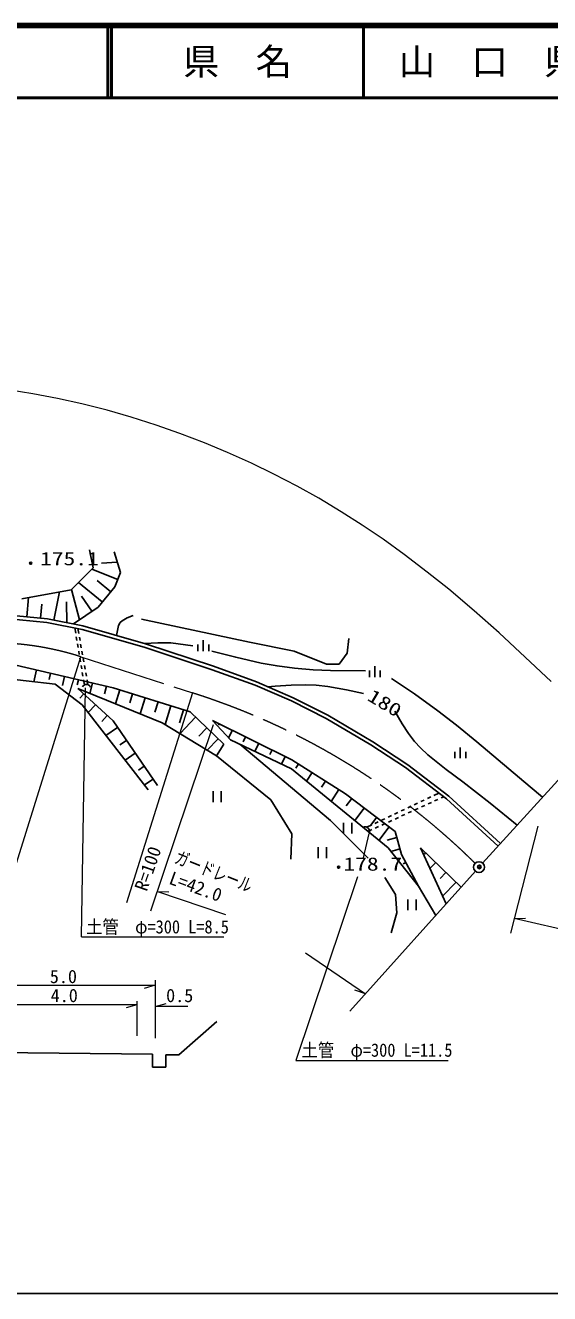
# Model space of a CAD drawing. Units: millimetres, scale not verified. Extents: x 40000 to 680000, y 20000 to 380000.
# Drawn here: x 286387 to 358650, y 205000 to 380000 of the extents above; entities that cross this region are included whole.
import ezdxf
from ezdxf.enums import TextEntityAlignment as Align

# ---------------------------------------------------------------- set-up
doc = ezdxf.new("R2010")
doc.units = ezdxf.units.MM
doc.header["$LTSCALE"] = 1000
doc.header["$PDMODE"] = 32
doc.header["$PDSIZE"] = 500
doc.linetypes.add('CHAIN', pattern=[18.5, 12, -1.5, 3.5, -1.5])
for name, color, linetype, lineweight in [('M-BGD', 7, 'Continuous', 25), ('M-BMK', 2, 'CHAIN', 13), ('M-BMK-OTRS', 5, 'Continuous', 25), ('M-BMK-SRVR', 3, 'Continuous', 25), ('M-STR-HTXT', 7, 'Continuous', 13), ('M-TTL', 2, 'Continuous', 140), ('M-TTL-BAND', 7, 'Continuous', 25), ('M-TTL-LINE', 7, 'Continuous', 50)]:
    doc.layers.add(name, color=color, linetype=linetype, lineweight=lineweight)
doc.layers.add('M-OTRS', color=6, linetype='Continuous')
doc.layers.add('M-TTL-TXT', color=7, linetype='Continuous')
doc.styles.add('ＭＳ ゴシック', font='')
doc.styles.get('ＭＳ ゴシック').set_extended_font_data('MS Gothic')

msp = doc.modelspace()

# ---------------------------------------------------------------- linework, layer by layer
at = {"layer": 'M-BGD'}
for p, q in [((295752, 305168), (295216, 307612)), ((298613, 307374), (299507, 304513)), ((292712, 302128), (295752, 305168)), ((299120, 303529), (295528, 304944)), ((299060, 305943), (296856, 305772)), ((299507, 304513), (298732, 302546)), ((296989, 300444), (293731, 303147)), ((298151, 301845), (296275, 303402)), ((285917, 300877), (292712, 302128)), ((286569, 298393), (286821, 301043)), ((290314, 297941), (291096, 301831)), ((293857, 297986), (292757, 302173)), ((295557, 299158), (294134, 301224)), ((298732, 302546), (296408, 299744)), ((288467, 298212), (288649, 300126)), ((292109, 297580), (292067, 300456)), ((296408, 299744), (293006, 297400)), ((283703, 298164), (289343, 297627)), ((283722, 298664), (289416, 298122)), ((289343, 297627), (294191, 296651)), ((289416, 298122), (294310, 297137)), ((302391, 298082), (317279, 294887)), ((293322, 296128), (293201, 296850)), ((293619, 296766), (293740, 296094)), ((294191, 296651), (302777, 294188)), ((294310, 297137), (302925, 294666)), ((293487, 295142), (293404, 295635)), ((293652, 294156), (293570, 294649)), ((293828, 295602), (293917, 295110)), ((294005, 294617), (294093, 294125)), ((302777, 294188), (312140, 291092)), ((302925, 294666), (312304, 291564)), ((310152, 294551), (310152, 293651)), ((310902, 295151), (310902, 293651)), ((311652, 294551), (311652, 293651)), ((317279, 294887), (323431, 293647)), ((330727, 293361), (330965, 295411)), ((293817, 293169), (293735, 293663)), ((293982, 292183), (293900, 292676)), ((294182, 293633), (294270, 293141)), ((294358, 292649), (294447, 292157)), ((323431, 293647), (327913, 291835)), ((329630, 291835), (330727, 293361)), ((298506, 288577), (285057, 291738)), ((287939, 291061), (287553, 289419)), ((289860, 290609), (289659, 289756)), ((294147, 291197), (294065, 291690)), ((294313, 290211), (294230, 290704)), ((294535, 291665), (294624, 291173)), ((294712, 290680), (294800, 290188)), ((312140, 291092), (318044, 288945)), ((312304, 291564), (318228, 289410)), ((327913, 291835), (329630, 291835)), ((333806, 290979), (333806, 290079)), ((334556, 291579), (334556, 290079)), ((335306, 290979), (335306, 290079)), ((279526, 290365), (290474, 289075)), ((290474, 289075), (294194, 286261)), ((291781, 290158), (291484, 288891)), ((293703, 289706), (293538, 289005)), ((294516, 288995), (294395, 289717)), ((294889, 289696), (295009, 289024)), ((295624, 289255), (295288, 287826)), ((297546, 288803), (297302, 287766)), ((318044, 288945), (323090, 286774)), ((318228, 289410), (323302, 287227)), ((298485, 284020), (293621, 288502)), ((293621, 288502), (305257, 283781)), ((294432, 287755), (293886, 287163)), ((309083, 285263), (298506, 288577)), ((299388, 288301), (298793, 286404)), ((301150, 287749), (300767, 286524)), ((302913, 287196), (302228, 285010)), ((323302, 287227), (328091, 284796)), ((294194, 286261), (303302, 274530)), ((296053, 286261), (295044, 285166)), ((304676, 286644), (304238, 285246)), ((306439, 286092), (305641, 283546)), ((308202, 285539), (307640, 283747)), ((313737, 280838), (309083, 285263)), ((323090, 286774), (327851, 284357)), ((297675, 284767), (296919, 283947)), ((304589, 275103), (298485, 284020)), ((305257, 283781), (312711, 279216)), ((309859, 284526), (307718, 282274)), ((323130, 278678), (312182, 284095)), ((312182, 284095), (314673, 281416)), ((313094, 283644), (312991, 283436)), ((327851, 284357), (334026, 280724)), ((328091, 284796), (334291, 281149)), ((299096, 283128), (297483, 282024)), ((311410, 283051), (310315, 281899)), ((314919, 282741), (314406, 281704)), ((316744, 281838), (316405, 281153)), ((300316, 281345), (299413, 280726)), ((312962, 281576), (311452, 279988)), ((312711, 279216), (313737, 280838)), ((314673, 281416), (323050, 277407)), ((315964, 280799), (328465, 270285)), ((318568, 280935), (318015, 279817)), ((320393, 280032), (320068, 279376)), ((334026, 280724), (338795, 277577)), ((334291, 281149), (339084, 277985)), ((346335, 280378), (346335, 278878)), ((301537, 279561), (300139, 278604)), ((320236, 273155), (312711, 279216)), ((322218, 279129), (321688, 278059)), ((330528, 273951), (323130, 278678)), ((345585, 279778), (345585, 278878)), ((347085, 279778), (347085, 278878)), ((302758, 277778), (301983, 277247)), ((323050, 277407), (336381, 266497)), ((324055, 278087), (323677, 277495)), ((325904, 276905), (325135, 275701)), ((338795, 277577), (344437, 273262)), ((339084, 277985), (344758, 273645)), ((303979, 275994), (302794, 275184)), ((327754, 275723), (327209, 274870)), ((312249, 274320), (312249, 272820)), ((313389, 272820), (313389, 274320)), ((323097, 268463), (320236, 273155)), ((329603, 274542), (328555, 272902)), ((337375, 268745), (330528, 273951)), ((331384, 273300), (330621, 272296)), ((340901, 272896), (341352, 273110)), ((341804, 273325), (342255, 273540)), ((342707, 273755), (343375, 274073)), ((343258, 273195), (342803, 272987)), ((344050, 273557), (343712, 273403)), ((351554, 266756), (344437, 273262)), ((351889, 267127), (344758, 273645)), ((333096, 271999), (331778, 270265)), ((337289, 271177), (337741, 271391)), ((338192, 271606), (338643, 271821)), ((339095, 272036), (339546, 272251)), ((339620, 271531), (339165, 271323)), ((339998, 272466), (340449, 272681)), ((340529, 271947), (340075, 271739)), ((341439, 272363), (340984, 272155)), ((342348, 272779), (341894, 272571)), ((328465, 270285), (333626, 265106)), ((330245, 269971), (330245, 268471)), ((331385, 268471), (331385, 269971)), ((333460, 269354), (334129, 269672)), ((334808, 270697), (333989, 269620)), ((334580, 269887), (335032, 270102)), ((335483, 270317), (335935, 270532)), ((335983, 269867), (335528, 269660)), ((336386, 270747), (336838, 270962)), ((336892, 270283), (336437, 270075)), ((337801, 270699), (337347, 270491)), ((338711, 271115), (338256, 270907)), ((322983, 264953), (323097, 268463)), ((334164, 269036), (333826, 268881)), ((335073, 269452), (334618, 269244)), ((336520, 269396), (335108, 267539)), ((337595, 267953), (336253, 267582)), ((338253, 265579), (337375, 268745)), ((326764, 266585), (326764, 265085)), ((327904, 265085), (327904, 266585)), ((336381, 266497), (340580, 261230)), ((338034, 266370), (336763, 266018)), ((346460, 261103), (340847, 266494)), ((340847, 266494), (344391, 258792)), ((340580, 261230), (338253, 265579)), ((338835, 264491), (338475, 264299)), ((341549, 265820), (341390, 265655)), ((342952, 264473), (342158, 263646)), ((344355, 263125), (343561, 262298)), ((335915, 262435), (337403, 260070)), ((339998, 262317), (339799, 262210)), ((340580, 261230), (342949, 257182)), ((345758, 261777), (343905, 259848)), ((337403, 260070), (337594, 257552)), ((339093, 259393), (339093, 257893)), ((340233, 257893), (340233, 259393)), ((337594, 257552), (336831, 254767)), ((307525, 237945), (312774, 242553)), ((279482, 238327), (303921, 238029)), ((303921, 238029), (303893, 236266)), ((303893, 236266), (305754, 236266)), ((305754, 236266), (305754, 237945)), ((305754, 237945), (307525, 237945))]:
    msp.add_line(p, q, dxfattribs=at)
for points in [[(301247, 298550), (300434, 298246), (299735, 297855), (299464, 297599), (299208, 297173), (298931, 295812)], [(302823, 294695), (304626, 294801), (306423, 294798), (309449, 294401)], [(312087, 293648), (315384, 292805), (318895, 292014), (321085, 291625), (323465, 291309), (326058, 291080), (328462, 290965), (333260, 290930)], [(332993, 287793), (330635, 288316), (328074, 288775), (326491, 288953), (325036, 289020), (323041, 288979), (320838, 288823), (319805, 288732)], [(336855, 289885), (340008, 287759), (343264, 285438), (345828, 283436), (348600, 281137), (355982, 274913), (357663, 273495)], [(354175, 269648), (350469, 272673), (346681, 275635), (344371, 277344), (341856, 279343), (340848, 280302), (340048, 281195), (339208, 282303), (338330, 283644), (337300, 285375)]]:
    msp.add_lwpolyline(points, dxfattribs=at)
for centre, radius in [((287117, 305787), 150), ((287117, 305787), 90), ((287117, 305787), 30), ((329568, 263837), 150), ((329568, 263837), 90), ((329568, 263837), 30)]:
    msp.add_circle(centre, radius, dxfattribs=at)
for centre, radius, start, end in [((294793, 288483), 582, 21.59184, 156.32489), ((333155, 268739), 686, 355.25475, 100.19788)]:
    msp.add_arc(centre, radius, start, end, dxfattribs=at)
at = {"layer": 'M-BMK'}
msp.add_line((294017, 292878), (309415, 287893), dxfattribs=at)
for centre, radius, start, end in [((281745, 254638), 40160, 72.20742, 116.37442), ((279963, 195043), 97410, 45.37924, 72.40105)]:
    msp.add_arc(centre, radius, start, end, dxfattribs=at)
at = {"layer": 'M-BMK-OTRS'}
for p, q in [((366578, 283327), (349420, 264403)), ((348416, 263289), (331123, 243971))]:
    msp.add_line(p, q, dxfattribs=at)
at = {"layer": 'M-BMK-SRVR'}
for radius in [750, 30]:
    msp.add_circle((348916, 263847), radius, dxfattribs=at)
at = {"layer": 'M-OTRS'}
msp.add_point((348969, 263880), dxfattribs=at)
at = {"layer": 'M-STR-HTXT'}
for p, q in [((285149, 264413), (294017, 292878)), ((294101, 254255), (294656, 288610)), ((309415, 287893), (300345, 258945)), ((303675, 257801), (312318, 283551)), ((333729, 268491), (332954, 265153)), ((357024, 269480), (353257, 254745)), ((332180, 262530), (323677, 237164)), ((304582, 260503), (306138, 260427)), ((304582, 260503), (313970, 257313)), ((353777, 256782), (355335, 256786)), ((381493, 250355), (353777, 256782)), ((294101, 254255), (313736, 254255)), ((325008, 252008), (333274, 246373)), ((279473, 247544), (304270, 247544)), ((304270, 247544), (302770, 247124)), ((304270, 248259), (304270, 240271)), ((333274, 246373), (331801, 246881)), ((301767, 245338), (301767, 240569)), ((304270, 244623), (305770, 245043)), ((301767, 244861), (281679, 244861)), ((301767, 244861), (300267, 244441)), ((308800, 244623), (304270, 244623)), ((323677, 237164), (344659, 237164))]:
    msp.add_line(p, q, dxfattribs=at)
msp.add_lwpolyline([(358872, 289466), (351695, 296169), (348251, 299221), (344742, 302191), (341786, 304572), (338610, 306997), (335688, 309100), (332797, 311057), (329920, 312889), (326815, 314744), (323830, 316413), (320617, 318091), (317536, 319590), (314227, 321084), (311062, 322406), (307672, 323707), (304435, 324843), (300974, 325945), (297677, 326887), (294159, 327781), (290814, 328523), (287393, 329176), (284013, 329717)], dxfattribs=at)
at = {"layer": 'M-TTL'}
msp.add_line((680000, 380000), (40000, 380000), dxfattribs=at)
at = {"layer": 'M-TTL-BAND'}
msp.add_line((40000, 205000), (579000, 205000), dxfattribs=at)
at = {"layer": 'M-TTL-LINE'}
for p, q in [((297750, 380000), (297750, 370000)), ((298250, 380000), (298250, 370000)), ((333000, 380000), (333000, 370000)), ((40000, 370000), (680000, 370000))]:
    msp.add_line(p, q, dxfattribs=at)

# ---------------------------------------------------------------- texts
at = {"layer": 'M-BGD', "style": 'ＭＳ ゴシック', "width": 1.3}
for s, p in [('175.1', (288403, 304950)), ('178.7', (330220, 262813))]:
    msp.add_text(s, height=1833, dxfattribs=at).set_placement(p, align=Align.BOTTOM_LEFT)
msp.add_text('180', height=1833, rotation=329, dxfattribs=at).set_placement((333087, 286488), align=Align.BOTTOM_LEFT)
at = {"layer": 'M-STR-HTXT', "style": 'ＭＳ ゴシック'}
for s, rotation, p in [('R=100', 70.8, (303632, 260225)), ('L=42.0', 340, (305856, 261071))]:
    msp.add_text(s, height=1833, rotation=rotation, dxfattribs=at).set_placement(p, align=Align.BOTTOM_LEFT)
at = {"layer": 'M-STR-HTXT', "style": 'ＭＳ ゴシック', "width": 0.75}
msp.add_text('ガードレール', height=1833, rotation=338.2, dxfattribs=at).set_placement((306590, 263981), align=Align.BOTTOM_LEFT)
at = {"layer": 'M-STR-HTXT', "style": 'ＭＳ ゴシック', "width": 0.9}
for s, p in [('土管\u3000φ=300 L=8.5', (294762, 254152)), ('土管\u3000φ=300 L=11.5', (324454, 237141))]:
    msp.add_text(s, height=1833, dxfattribs=at).set_placement(p, align=Align.BOTTOM_LEFT)
at = {"layer": 'M-STR-HTXT', "style": 'ＭＳ ゴシック'}
for s, p in [('5.0', (289754, 247297)), ('4.0', (289874, 244675)), ('0.5', (305789, 244675))]:
    msp.add_text(s, height=1833, dxfattribs=at).set_placement(p, align=Align.BOTTOM_LEFT)
at = {"layer": 'M-TTL-TXT', "style": 'ＭＳ ゴシック'}
for s, p in [('県\u3000名', (315625, 375000)), ('山\u3000口\u3000県', (350375, 375000))]:
    msp.add_text(s, height=3666, dxfattribs=at).set_placement(p, align=Align.MIDDLE_CENTER)

doc.saveas('drawing.dxf')
